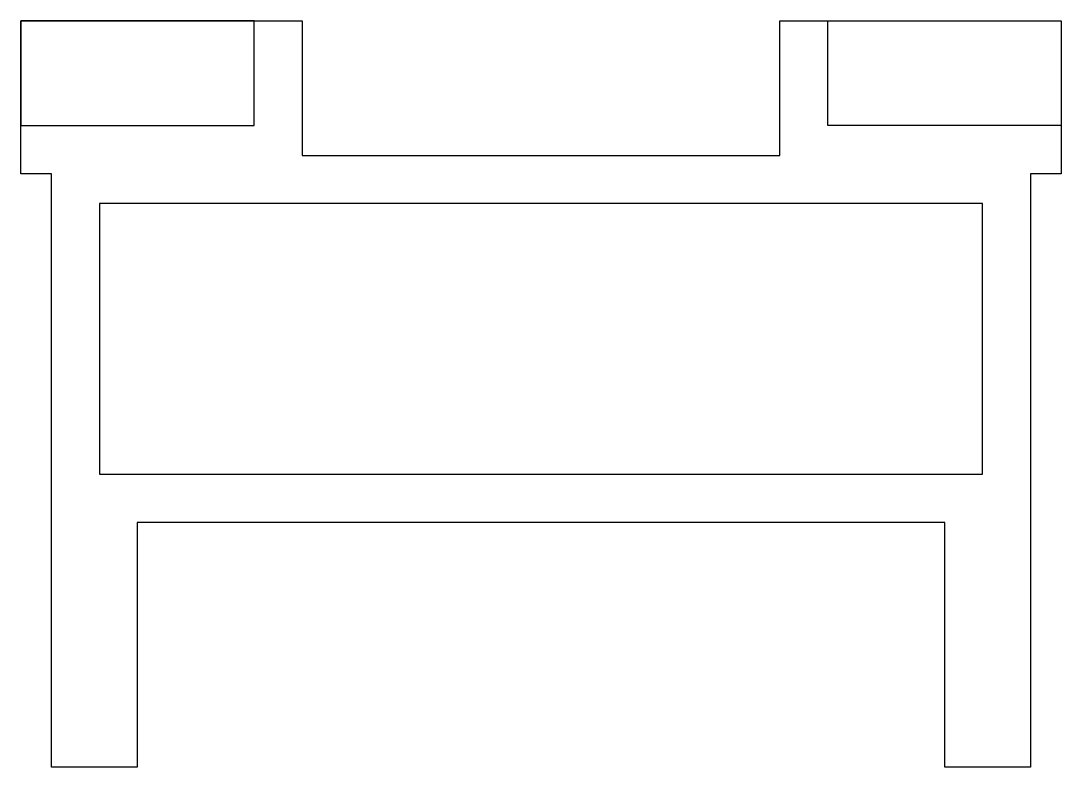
# Model space of a CAD drawing. Header units: inches. Extents: x -0.57 to 1.55, y -1.6 to -0.07.
import ezdxf

# ---------------------------------------------------------------- set-up
doc = ezdxf.new("R2010")
doc.units = ezdxf.units.IN
doc.layers.get('0').update_dxf_attribs({"linetype": 'CONTINUOUS'})

msp = doc.modelspace()

# ---------------------------------------------------------------- linework, layer by layer
for points in [[(1.55, -0.075), (1.55, -0.3875), (1.4875, -0.3875), (1.4875, -1.6), (1.3125, -1.6), (1.3125, -1.1), (-0.3375, -1.1), (-0.3375, -1.6), (-0.5125, -1.6), (-0.5125, -0.3875), (-0.575, -0.3875), (-0.575, -0.075), (0, -0.075), (0, -0.35), (0.975, -0.35), (0.975, -0.075)], [(-0.0984, -0.075), (-0.575, -0.075), (-0.575, -0.2891), (-0.0984, -0.2891)], [(1.0734, -0.075), (1.55, -0.075), (1.55, -0.2891), (1.0734, -0.2891)], [(1.3891, -0.4484), (-0.4141, -0.4484), (-0.4141, -1.0016), (1.3891, -1.0016)]]:
    msp.add_lwpolyline(points, close=True)

doc.saveas('drawing.dxf')
